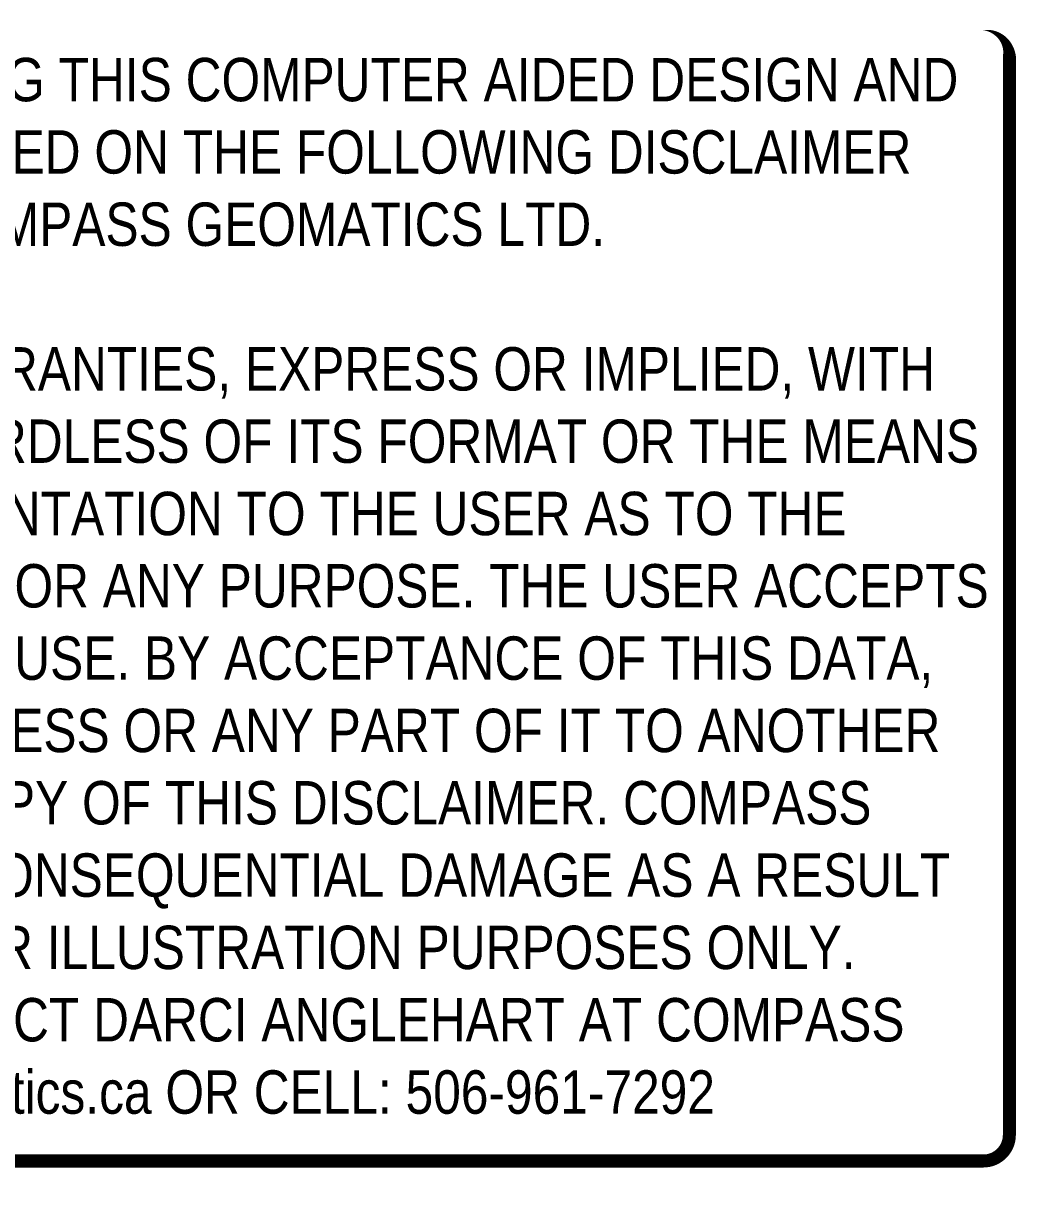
# Model space of a CAD drawing. Extents: x 670596 to 687743, y 5824540 to 5836613.
# Drawn here: x 676272 to 679180, y 5830911 to 5834320 of the extents above; entities that cross this region are included whole.
import ezdxf

# ---------------------------------------------------------------- set-up
doc = ezdxf.new("R2010")
doc.units = 0
doc.header["$LTSCALE"] = 5
doc.layers.get('Defpoints').update_dxf_attribs({"color": 9})
doc.layers.add('AS-ROADS', color=254, linetype='Continuous')
doc.layers.add('DISCLAIMER', color=7, linetype='Continuous', plot=False)
doc.styles.add('80', font='ARIALN.TTF', dxfattribs={"height": 10})

# ---------------------------------------------------------------- blocks, each defined once
blk = doc.blocks.new('Disclaimer_Legal')
at = {"layer": 'DISCLAIMER', "color": 254, "flags": 128}
blk.add_lwpolyline([(-3612.9, -1104.6, 37.5, 37.5, 0), (4096.1, -1104.6, 37.5, 37.5, 0.414214), (4171.1, -1029.6, 37.5, 37.5, 0), (4171.1, 2078.7, 37.5, 0, 0.414214), (4096.1, 2153.7, 0, 0, 0), (-3612.9, 2153.7, 0, 0, 0.414214), (-3687.9, 2078.7, 0, 0, 0), (-3687.9, -1029.6, 0, 37.5, 0.414214)], format="xyseb", close=True, dxfattribs=at)
at = {"layer": 'DISCLAIMER', "color": 254, "insert": (241.6, 533.9), "char_height": 125, "width": 7717.568, "attachment_point": 5, "style": '80'}
blk.add_mtext('NOTICE TO THE CORPORATION, PERSON &/OR PERSONS REGARDING THIS COMPUTER AIDED DESIGN AND DRAFTING (CADD) FILES. ACCEPTANCE OF THE CADD DATA IS BASED ON THE FOLLOWING DISCLAIMER WHICH COVERS ALL CADD DATA RECIEVED FROM COMPASS GEOMATICS LTD.\\P{\\fArial Narrow|b1|i0|c0|p34;DISCLAIMER}\\PCOMPASS GEOMATICS LTD. MAKES NO REPRESENTATION OR WARRANTIES, EXPRESS OR IMPLIED, WITH RESPECT TO THE REUSE OF THE DATA PROVIDED HEREWITH, REGARDLESS OF ITS FORMAT OR THE MEANS OF ITS TRANSMISSION. THERE IS NO GUARANTEE OR REPRESENTATION TO THE USER AS TO THE ACCURACY, CURRENCY, SUITABILITY OR RELIABILITY OF THIS DATA FOR ANY PURPOSE. THE USER ACCEPTS THE DATA "AS IS", AND ASSUMES ALL RISKS ASSOCIATED WITH ITS USE. BY ACCEPTANCE OF THIS DATA, THE USER AGREES NOT TO TRANSMIT THIS DATA OR PROVIDE ACCESS OR ANY PART OF IT TO ANOTHER PARTY UNLESS THE USER SHALL INCLUDE WITH THE DATA A COPY OF THIS DISCLAIMER. COMPASS GEOMATICS LTD. ASSUMES NO RESPONSIBILITY FOR ACTUAL OR CONSEQUENTIAL DAMAGE AS A RESULT OF ANY USER\'S RELIANCE ON THIS DATA. THIS CADD FILE IS FOR ILLUSTRATION PURPOSES ONLY.\\PIF YOU REQUIRE MORE ACCURATE INFORMATION, PLEASE CONTACT DARCI ANGLEHART AT COMPASS GEOMATICS LTD. VIA EMAIL: darci.anglehart@compassgeomatics.ca OR CELL: 506-961-7292', dxfattribs=at)

msp = doc.modelspace()

# ---------------------------------------------------------------- hatches: boundary and pattern name
at = {"layer": 'AS-ROADS'}
h = msp.add_hatch(color=256, dxfattribs=at)
h.dxf.hatch_style = 1
h.paths.add_polyline_path([(682678.285, 5832378.284), (682679.237, 5832371.44), (682678.476, 5832368.778), (682676.859, 5832365.926), (682687.322, 5832365.831), (682684.183, 5832370.964), (682682.661, 5832374.577), (682682.566, 5832377.333), (682682.566, 5832379.045)], flags=16)
h.paths.add_polyline_path([(681464.565, 5832333.37), (681471.954, 5832333.222), (681472.545, 5832327.019), (681474.319, 5832324.36), (681475.206, 5832323.326), (681461.314, 5832321.997), (681462.939, 5832325.394), (681463.974, 5832328.2), (681464.252, 5832330.272), (681464.542, 5832331.722)], flags=16)
h.paths.add_polyline_path([(681048.14, 5832317.983), (681052.253, 5832311.083), (681052.694, 5832307.12), (681062.388, 5832306.826), (681060.185, 5832312.404), (681056.954, 5832317.249), (681056.66, 5832320.038)], flags=16)
edge = h.paths.add_edge_path()
edge.add_line((683515.178, 5832287.041), (683508.934, 5832397.566))
edge.add_line((677284.424, 5825051.076), (677268.886, 5825051.076))

# ---------------------------------------------------------------- block references
at = {"layer": 'Defpoints', "color": 6, "xscale": 0.9994627, "yscale": 0.9994627, "zscale": 0.9994627}
msp.add_blockref('Disclaimer_Legal', (674942.395, 5832148.368), dxfattribs=at)

doc.saveas('drawing.dxf')
